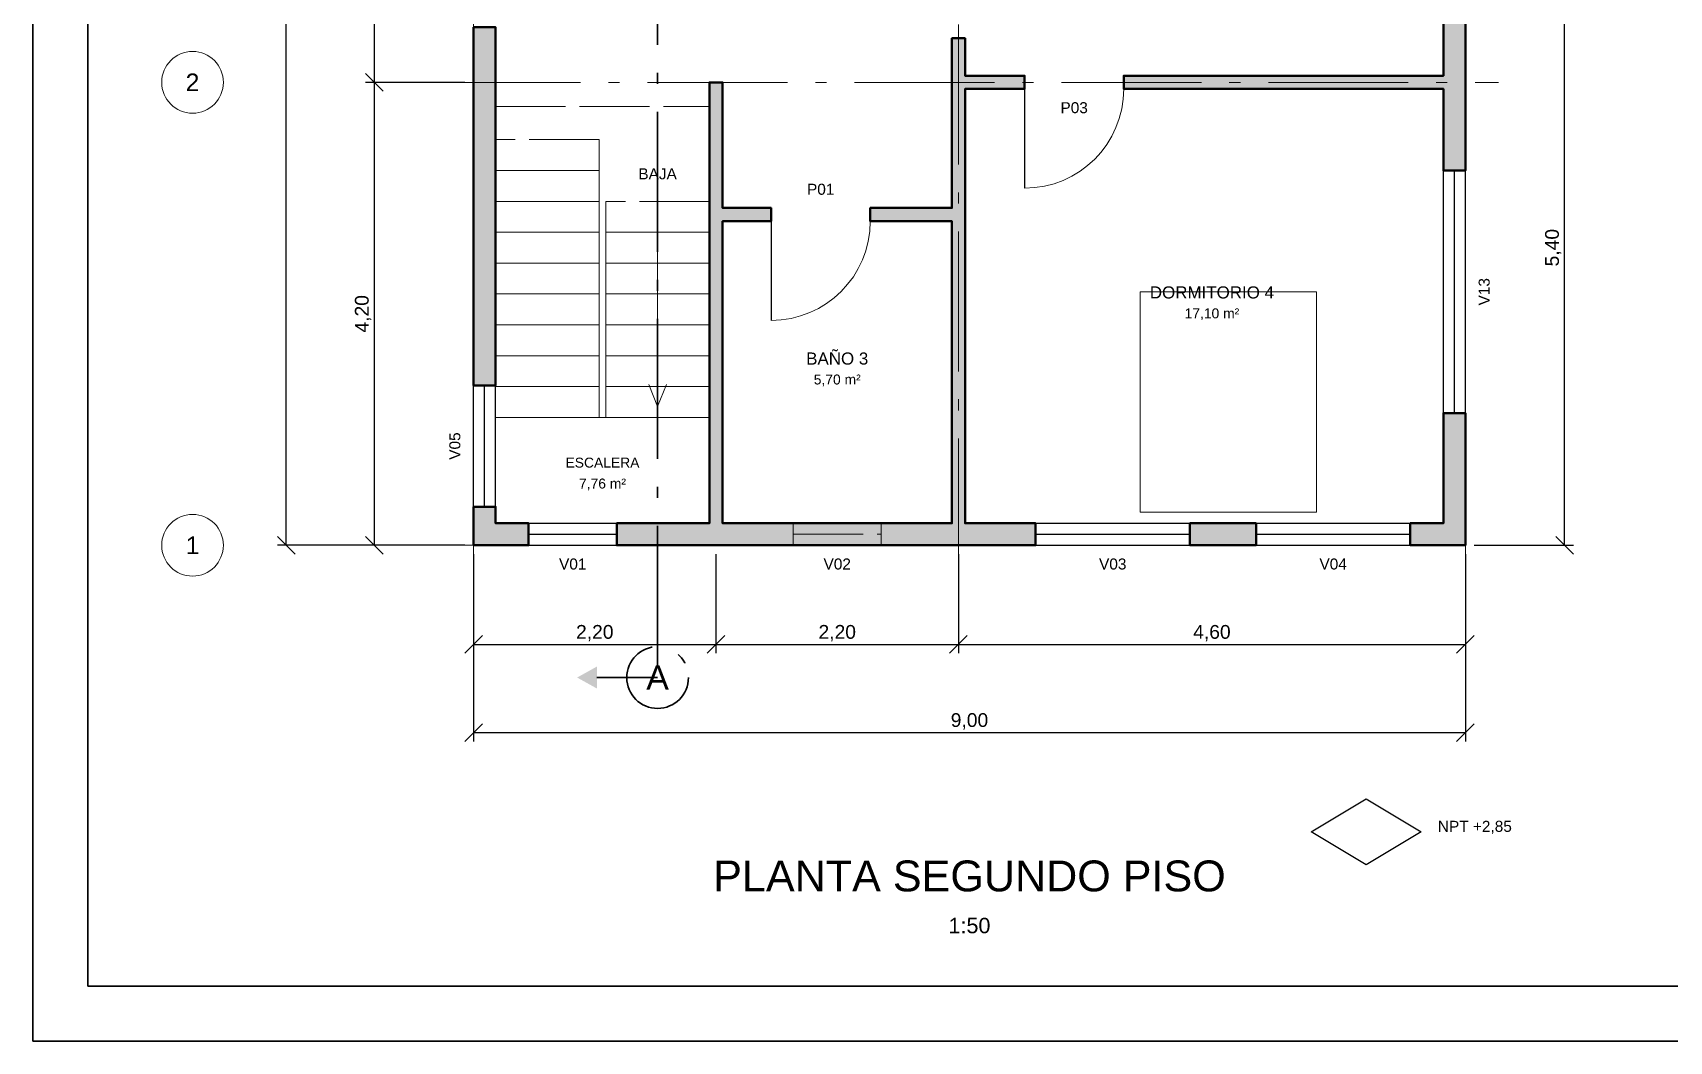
# Model space of a CAD drawing. Header units: metres. Extents: x -4 to 25.7, y -18.5 to 2.5.
# Drawn here: x -4 to 10.85, y -18.5 to -9.35 of the extents above; entities that cross this region are included whole.
import ezdxf
from ezdxf.enums import TextEntityAlignment as Align

# ---------------------------------------------------------------- set-up
doc = ezdxf.new("R2010")
doc.units = ezdxf.units.M
doc.header["$LTSCALE"] = 0.5
doc.linetypes.add('DASHDOT', pattern=[3.556, 2.54, -0.508, 0, -0.508])
doc.linetypes.add('DASHED', pattern=[1.524, 1.27, -0.254])
for name, color, linetype, lineweight in [('A-CORTE', 1, 'DASHDOT', 35), ('A-COTA', 1, 'CONTINUOUS', 18), ('A-CUAD', 7, 'CONTINUOUS', 35), ('A-EJES', 8, 'DASHDOT', 13), ('A-ESCA', 3, 'CONTINUOUS', 18), ('A-ESCA-SUP', 3, 'DASHED', 13), ('A-LOSA', 8, 'DASHED', 18), ('A-MOBI', 8, 'CONTINUOUS', 13), ('A-MURO', 7, 'CONTINUOUS', 50), ('A-RECI', 7, 'CONTINUOUS', 18), ('A-SIMB', 7, 'CONTINUOUS', 25), ('A-TEXT', 7, 'CONTINUOUS', 18), ('A-VANO', 5, 'CONTINUOUS', 25), ('A-VANO-ALTO', 5, 'DASHED', 18), ('A-VANO-ARCO', 3, 'CONTINUOUS', 9)]:
    doc.layers.add(name, color=color, linetype=linetype, lineweight=lineweight)
doc.layers.add('A-MURO-REL', color=9, linetype='CONTINUOUS')
doc.styles.add('ARQ', font='arial.ttf')
doc.dimstyles.new('ARQ', dxfattribs={"dimtxt": 0.125, "dimasz": 0.1, "dimexe": 0.08, "dimexo": 0.08, "dimgap": 0.04, "dimtad": 1, "dimzin": 0, "dimtxsty": 'ARQ', "dimblk": 'ARCHTICK', "dimtsz": 0.08, "dimcen": 2.5, "dimclrd": 1, "dimclre": 1, "dimclrt": 1, "dimazin": 3, "dimtfac": 1, "dimtmove": 0, "dimatfit": 3})

# ---------------------------------------------------------------- blocks, each defined once
blk = doc.blocks.new('_ARCHTICK')
at = {"color": 0, "linetype": 'BYBLOCK', "const_width": 0.15}
blk.add_lwpolyline([(-0.5, -0.5), (0.5, 0.5)], dxfattribs=at)

msp = doc.modelspace()

# ---------------------------------------------------------------- hatches: boundary and pattern name
at = {"layer": 'A-MURO-REL', "true_color": 0xcdcdcd}
h = msp.add_hatch(color=9, dxfattribs=at)
h.dxf.hatch_style = 1
h.paths.add_polyline_path([(5.9, -9.86), (5.9, -9.86), (5.9, -9.74), (5.9, -9.74), (5.9, -9.74), (8.8, -9.74), (8.8, -9.74), (8.8, -9.74), (8.8, -9.74), (8.8, -9.74), (8.8, -9.74), (8.8, -9.74), (8.8, -9.74), (8.8, -9.74), (8.8, -9.74), (8.8, -9.74), (8.8, -9.74), (8.8, -9.74), (8.8, -9.74), (8.8, -9.74), (8.8, -9.74), (8.8, -9.739), (8.8, -8.801), (8.8, -8.8), (8.8, -8.8), (8.8, -8.8), (8.8, -8.8), (8.8, -8.8), (8.8, -8.8), (8.8, -8.8), (8.8, -8.8), (8.8, -8.8), (8.8, -8.8), (8.8, -8.8), (8.8, -8.8), (8.8, -8.8), (8.8, -8.8), (8.8, -8.8), (8.8, -8.8), (7.6, -8.8), (7.6, -8.8), (7.6, -8.8), (7.6, -8.6), (7.6, -8.6), (7.6, -8.6), (9, -8.6), (9, -8.6), (9, -8.6), (9, -10.6), (9, -10.6), (9, -10.6), (8.8, -10.6), (8.8, -10.6), (8.8, -10.6), (8.8, -9.861), (8.8, -9.86), (8.8, -9.86), (8.8, -9.86), (8.8, -9.86), (8.8, -9.86), (8.8, -9.86), (8.8, -9.86), (8.8, -9.86), (8.8, -9.86), (8.8, -9.86), (8.8, -9.86), (8.8, -9.86), (8.8, -9.86), (8.8, -9.86), (8.8, -9.86), (8.8, -9.86), (5.9, -9.86), (5.9, -9.86)])
h = msp.add_hatch(color=9, dxfattribs=at)
h.dxf.hatch_style = 1
h.paths.add_polyline_path([(0, -12.55), (0, -12.55), (0, -9.3), (0, -9.3), (0, -9.3), (0.2, -9.3), (0.2, -9.3), (0.2, -9.3), (0.2, -12.55), (0.2, -12.55), (0.2, -12.55), (0, -12.55), (0, -12.55)])
h = msp.add_hatch(color=9, dxfattribs=at)
h.dxf.hatch_style = 1
h.paths.add_polyline_path([(1.3, -14), (1.3, -14), (1.3, -13.8), (1.3, -13.8), (1.3, -13.8), (2.139, -13.8), (2.14, -13.8), (2.14, -13.8), (2.14, -13.8), (2.14, -13.8), (2.14, -13.8), (2.14, -13.8), (2.14, -13.8), (2.14, -13.8), (2.14, -13.8), (2.14, -13.8), (2.14, -13.8), (2.14, -13.8), (2.14, -13.8), (2.14, -13.8), (2.14, -13.8), (2.14, -13.8), (2.14, -9.8), (2.14, -9.8), (2.14, -9.8), (2.26, -9.8), (2.26, -9.8), (2.26, -9.8), (2.26, -10.939), (2.26, -10.94), (2.26, -10.94), (2.26, -10.94), (2.26, -10.94), (2.26, -10.94), (2.26, -10.94), (2.26, -10.94), (2.26, -10.94), (2.26, -10.94), (2.26, -10.94), (2.26, -10.94), (2.26, -10.94), (2.26, -10.94), (2.26, -10.94), (2.26, -10.94), (2.26, -10.94), (2.7, -10.94), (2.7, -10.94), (2.7, -10.94), (2.7, -11.06), (2.7, -11.06), (2.7, -11.06), (2.26, -11.06), (2.26, -11.06), (2.26, -11.06), (2.26, -11.06), (2.26, -11.06), (2.26, -11.06), (2.26, -11.06), (2.26, -11.06), (2.26, -11.06), (2.26, -11.06), (2.26, -11.06), (2.26, -11.06), (2.26, -11.06), (2.26, -11.06), (2.26, -11.06), (2.26, -11.06), (2.26, -11.061), (2.26, -13.8), (2.26, -13.8), (2.26, -13.8), (2.26, -13.8), (2.26, -13.8), (2.26, -13.8), (2.26, -13.8), (2.26, -13.8), (2.26, -13.8), (2.26, -13.8), (2.26, -13.8), (2.26, -13.8), (2.26, -13.8), (2.26, -13.8), (2.26, -13.8), (2.26, -13.8), (2.26, -13.8), (4.34, -13.8), (4.34, -13.8), (4.34, -13.8), (4.34, -13.8), (4.34, -13.8), (4.34, -13.8), (4.34, -13.8), (4.34, -13.8), (4.34, -13.8), (4.34, -13.8), (4.34, -13.8), (4.34, -13.8), (4.34, -13.8), (4.34, -13.8), (4.34, -13.8), (4.34, -13.8), (4.34, -13.8), (4.34, -11.061), (4.34, -11.06), (4.34, -11.06), (4.34, -11.06), (4.34, -11.06), (4.34, -11.06), (4.34, -11.06), (4.34, -11.06), (4.34, -11.06), (4.34, -11.06), (4.34, -11.06), (4.34, -11.06), (4.34, -11.06), (4.34, -11.06), (4.34, -11.06), (4.34, -11.06), (4.34, -11.06), (3.6, -11.06), (3.6, -11.06), (3.6, -11.06), (3.6, -10.94), (3.6, -10.94), (3.6, -10.94), (4.34, -10.94), (4.34, -10.94), (4.34, -10.94), (4.34, -10.94), (4.34, -10.94), (4.34, -10.94), (4.34, -10.94), (4.34, -10.94), (4.34, -10.94), (4.34, -10.94), (4.34, -10.94), (4.34, -10.94), (4.34, -10.94), (4.34, -10.94), (4.34, -10.94), (4.34, -10.94), (4.34, -10.939), (4.34, -9.4), (4.34, -9.4), (4.34, -9.4), (4.46, -9.4), (4.46, -9.4), (4.46, -9.4), (4.46, -9.739), (4.46, -9.74), (4.46, -9.74), (4.46, -9.74), (4.46, -9.74), (4.46, -9.74), (4.46, -9.74), (4.46, -9.74), (4.46, -9.74), (4.46, -9.74), (4.46, -9.74), (4.46, -9.74), (4.46, -9.74), (4.46, -9.74), (4.46, -9.74), (4.46, -9.74), (4.46, -9.74), (5, -9.74), (5, -9.74), (5, -9.74), (5, -9.86), (5, -9.86), (5, -9.86), (4.46, -9.86), (4.46, -9.86), (4.46, -9.86), (4.46, -9.86), (4.46, -9.86), (4.46, -9.86), (4.46, -9.86), (4.46, -9.86), (4.46, -9.86), (4.46, -9.86), (4.46, -9.86), (4.46, -9.86), (4.46, -9.86), (4.46, -9.86), (4.46, -9.86), (4.46, -9.86), (4.46, -9.861), (4.46, -13.8), (4.46, -13.8), (4.46, -13.8), (4.46, -13.8), (4.46, -13.8), (4.46, -13.8), (4.46, -13.8), (4.46, -13.8), (4.46, -13.8), (4.46, -13.8), (4.46, -13.8), (4.46, -13.8), (4.46, -13.8), (4.46, -13.8), (4.46, -13.8), (4.46, -13.8), (4.46, -13.8), (5.1, -13.8), (5.1, -13.8), (5.1, -13.8), (5.1, -14), (5.1, -14), (5.1, -14), (1.3, -14), (1.3, -14)])
h = msp.add_hatch(color=9, dxfattribs=at)
h.dxf.hatch_style = 1
h.paths.add_polyline_path([(8.5, -14), (8.5, -14), (8.5, -13.8), (8.5, -13.8), (8.5, -13.8), (8.8, -13.8), (8.8, -13.8), (8.8, -13.8), (8.8, -13.8), (8.8, -13.8), (8.8, -13.8), (8.8, -13.8), (8.8, -13.8), (8.8, -13.8), (8.8, -13.8), (8.8, -13.8), (8.8, -13.8), (8.8, -13.8), (8.8, -13.8), (8.8, -13.8), (8.8, -13.8), (8.8, -13.8), (8.8, -12.8), (8.8, -12.8), (8.8, -12.8), (9, -12.8), (9, -12.8), (9, -12.8), (9, -14), (9, -14), (9, -14), (8.5, -14), (8.5, -14)])
h = msp.add_hatch(color=9, dxfattribs=at)
h.dxf.hatch_style = 1
h.paths.add_polyline_path([(0, -14), (0, -14), (0, -13.65), (0, -13.65), (0, -13.65), (0.2, -13.65), (0.2, -13.65), (0.2, -13.65), (0.2, -13.8), (0.2, -13.8), (0.2, -13.8), (0.2, -13.8), (0.2, -13.8), (0.2, -13.8), (0.2, -13.8), (0.2, -13.8), (0.2, -13.8), (0.2, -13.8), (0.2, -13.8), (0.2, -13.8), (0.2, -13.8), (0.2, -13.8), (0.2, -13.8), (0.2, -13.8), (0.201, -13.8), (0.5, -13.8), (0.5, -13.8), (0.5, -13.8), (0.5, -14), (0.5, -14), (0.5, -14), (0, -14), (0, -14)])
h = msp.add_hatch(color=9, dxfattribs=at)
h.dxf.hatch_style = 1
h.paths.add_polyline_path([(6.5, -14), (6.5, -14), (6.5, -13.8), (6.5, -13.8), (6.5, -13.8), (7.1, -13.8), (7.1, -13.8), (7.1, -13.8), (7.1, -14), (7.1, -14), (7.1, -14), (6.5, -14), (6.5, -14)])

# ---------------------------------------------------------------- linework, layer by layer
at = {"layer": 'A-CORTE'}
for p, q in [((1.67, 1.2), (1.67, -15.2)), ((1.67, -15.2), (1.12, -15.2))]:
    msp.add_line(p, q, dxfattribs=at)
msp.add_circle((1.67, -15.2), 0.28, dxfattribs=at)
msp.add_solid([(0.94, -15.2), (1.12, -15.3), (1.12, -15.1)], dxfattribs=at)
at = {"layer": 'A-CUAD'}
for points in [[(-4, -18.5), (25.7, -18.5), (25.7, 2.5), (-4, 2.5)], [(-3.5, -18), (25.2, -18), (25.2, 2), (-3.5, 2)]]:
    msp.add_lwpolyline(points, close=True, dxfattribs=at)
at = {"layer": 'A-EJES'}
for p, q in [((0, -14.3), (0, 0.9)), ((4.4, -14.3), (4.4, 0.9)), ((9, -14.3), (9, 0.9)), ((-0.3, -9.8), (9.3, -9.8)), ((-0.3, -14), (9.3, -14))]:
    msp.add_line(p, q, dxfattribs=at)
at = {"layer": 'A-EJES', "linetype": 'CONTINUOUS'}
for centre in [(-2.55, -9.8), (-2.55, -14)]:
    msp.add_circle(centre, 0.28, dxfattribs=at)
at = {"layer": 'A-ESCA'}
for p, q in [((1.67, -10.98), (1.67, -12.74)), ((1.67, -12.74), (1.59, -12.54)), ((1.67, -12.74), (1.75, -12.54))]:
    msp.add_line(p, q, dxfattribs=at)
at = {"layer": 'A-ESCA-SUP'}
for points in [[(0.2, -10.6), (1.14, -10.6), (1.14, -10.32), (0.2, -10.32)], [(0.2, -10.88), (1.14, -10.88), (1.14, -10.6), (0.2, -10.6)], [(0.2, -11.16), (1.14, -11.16), (1.14, -10.88), (0.2, -10.88)], [(2.14, -10.88), (1.2, -10.88), (1.2, -11.16), (2.14, -11.16)], [(0.2, -11.44), (1.14, -11.44), (1.14, -11.16), (0.2, -11.16)], [(2.14, -11.16), (1.2, -11.16), (1.2, -11.44), (2.14, -11.44)], [(0.2, -11.72), (1.14, -11.72), (1.14, -11.44), (0.2, -11.44)], [(2.14, -11.44), (1.2, -11.44), (1.2, -11.72), (2.14, -11.72)], [(0.2, -12), (1.14, -12), (1.14, -11.72), (0.2, -11.72)], [(2.14, -11.72), (1.2, -11.72), (1.2, -12), (2.14, -12)], [(0.2, -12.28), (1.14, -12.28), (1.14, -12), (0.2, -12)], [(2.14, -12), (1.2, -12), (1.2, -12.28), (2.14, -12.28)], [(0.2, -12.56), (1.14, -12.56), (1.14, -12.28), (0.2, -12.28)], [(2.14, -12.28), (1.2, -12.28), (1.2, -12.56), (2.14, -12.56)], [(0.2, -12.84), (1.14, -12.84), (1.14, -12.56), (0.2, -12.56)], [(2.14, -12.56), (1.2, -12.56), (1.2, -12.84), (2.14, -12.84)], [(0.2, -13.8), (2.14, -13.8), (2.14, -12.84), (0.2, -12.84)]]:
    msp.add_lwpolyline(points, close=True, dxfattribs=at)
at = {"layer": 'A-LOSA'}
for points in [[(0, 0), (0, -14), (9, -14), (9, -8.6), (5.4, -8.6), (5.4, -5), (7.4, -5), (7.4, -3.8), (9, -3.8), (9, 0)], [(2.14, -12.84), (0.2, -12.84), (0.2, -10.02), (2.14, -10.02)]]:
    msp.add_lwpolyline(points, close=True, dxfattribs=at)
at = {"layer": 'A-MOBI'}
msp.add_lwpolyline([(6.05, -13.7), (7.65, -13.7), (7.65, -11.7), (6.05, -11.7)], close=True, dxfattribs=at)
at = {"layer": 'A-MURO'}
msp.add_lwpolyline([(9, -8.6), (9, -10.6), (9, -10.6), (9, -10.6), (8.8, -10.6), (8.8, -10.6), (8.8, -10.6), (8.8, -9.861), (8.8, -9.86), (8.8, -9.86), (8.8, -9.86), (8.8, -9.86), (8.8, -9.86), (8.8, -9.86), (8.8, -9.86), (8.8, -9.86), (8.8, -9.86), (8.8, -9.86), (8.8, -9.86), (8.8, -9.86), (8.8, -9.86), (8.8, -9.86), (8.8, -9.86), (8.8, -9.86), (5.9, -9.86), (5.9, -9.86), (5.9, -9.86), (5.9, -9.86), (5.9, -9.74), (5.9, -9.74), (5.9, -9.74), (8.8, -9.74), (8.8, -9.74), (8.8, -9.74), (8.8, -9.74), (8.8, -9.74), (8.8, -9.74), (8.8, -9.74), (8.8, -9.74), (8.8, -9.74), (8.8, -9.74), (8.8, -9.74), (8.8, -9.74), (8.8, -9.74), (8.8, -9.74), (8.8, -9.74), (8.8, -9.74), (8.8, -9.739), (8.8, -8.801)], dxfattribs=at)
for points in [[(0, -12.55), (0, -12.55), (0, -9.3), (0, -9.3), (0, -9.3), (0.2, -9.3), (0.2, -9.3), (0.2, -9.3), (0.2, -12.55), (0.2, -12.55), (0.2, -12.55), (0, -12.55), (0, -12.55)], [(1.3, -14), (1.3, -14), (1.3, -13.8), (1.3, -13.8), (1.3, -13.8), (2.139, -13.8), (2.14, -13.8), (2.14, -13.8), (2.14, -13.8), (2.14, -13.8), (2.14, -13.8), (2.14, -13.8), (2.14, -13.8), (2.14, -13.8), (2.14, -13.8), (2.14, -13.8), (2.14, -13.8), (2.14, -13.8), (2.14, -13.8), (2.14, -13.8), (2.14, -13.8), (2.14, -13.8), (2.14, -9.8), (2.14, -9.8), (2.14, -9.8), (2.26, -9.8), (2.26, -9.8), (2.26, -9.8), (2.26, -10.939), (2.26, -10.94), (2.26, -10.94), (2.26, -10.94), (2.26, -10.94), (2.26, -10.94), (2.26, -10.94), (2.26, -10.94), (2.26, -10.94), (2.26, -10.94), (2.26, -10.94), (2.26, -10.94), (2.26, -10.94), (2.26, -10.94), (2.26, -10.94), (2.26, -10.94), (2.26, -10.94), (2.7, -10.94), (2.7, -10.94), (2.7, -10.94), (2.7, -11.06), (2.7, -11.06), (2.7, -11.06), (2.26, -11.06), (2.26, -11.06), (2.26, -11.06), (2.26, -11.06), (2.26, -11.06), (2.26, -11.06), (2.26, -11.06), (2.26, -11.06), (2.26, -11.06), (2.26, -11.06), (2.26, -11.06), (2.26, -11.06), (2.26, -11.06), (2.26, -11.06), (2.26, -11.06), (2.26, -11.06), (2.26, -11.061), (2.26, -13.8), (2.26, -13.8), (2.26, -13.8), (2.26, -13.8), (2.26, -13.8), (2.26, -13.8), (2.26, -13.8), (2.26, -13.8), (2.26, -13.8), (2.26, -13.8), (2.26, -13.8), (2.26, -13.8), (2.26, -13.8), (2.26, -13.8), (2.26, -13.8), (2.26, -13.8), (2.26, -13.8), (4.34, -13.8), (4.34, -13.8), (4.34, -13.8), (4.34, -13.8), (4.34, -13.8), (4.34, -13.8), (4.34, -13.8), (4.34, -13.8), (4.34, -13.8), (4.34, -13.8), (4.34, -13.8), (4.34, -13.8), (4.34, -13.8), (4.34, -13.8), (4.34, -13.8), (4.34, -13.8), (4.34, -13.8), (4.34, -11.061), (4.34, -11.06), (4.34, -11.06), (4.34, -11.06), (4.34, -11.06), (4.34, -11.06), (4.34, -11.06), (4.34, -11.06), (4.34, -11.06), (4.34, -11.06), (4.34, -11.06), (4.34, -11.06), (4.34, -11.06), (4.34, -11.06), (4.34, -11.06), (4.34, -11.06), (4.34, -11.06), (3.6, -11.06), (3.6, -11.06), (3.6, -11.06), (3.6, -10.94), (3.6, -10.94), (3.6, -10.94), (4.34, -10.94), (4.34, -10.94), (4.34, -10.94), (4.34, -10.94), (4.34, -10.94), (4.34, -10.94), (4.34, -10.94), (4.34, -10.94), (4.34, -10.94), (4.34, -10.94), (4.34, -10.94), (4.34, -10.94), (4.34, -10.94), (4.34, -10.94), (4.34, -10.94), (4.34, -10.94), (4.34, -10.939), (4.34, -9.4), (4.34, -9.4), (4.34, -9.4), (4.46, -9.4), (4.46, -9.4), (4.46, -9.4), (4.46, -9.739), (4.46, -9.74), (4.46, -9.74), (4.46, -9.74), (4.46, -9.74), (4.46, -9.74), (4.46, -9.74), (4.46, -9.74), (4.46, -9.74), (4.46, -9.74), (4.46, -9.74), (4.46, -9.74), (4.46, -9.74), (4.46, -9.74), (4.46, -9.74), (4.46, -9.74), (4.46, -9.74), (5, -9.74), (5, -9.74), (5, -9.74), (5, -9.86), (5, -9.86), (5, -9.86), (4.46, -9.86), (4.46, -9.86), (4.46, -9.86), (4.46, -9.86), (4.46, -9.86), (4.46, -9.86), (4.46, -9.86), (4.46, -9.86), (4.46, -9.86), (4.46, -9.86), (4.46, -9.86), (4.46, -9.86), (4.46, -9.86), (4.46, -9.86), (4.46, -9.86), (4.46, -9.86), (4.46, -9.861), (4.46, -13.8), (4.46, -13.8), (4.46, -13.8), (4.46, -13.8), (4.46, -13.8), (4.46, -13.8), (4.46, -13.8), (4.46, -13.8), (4.46, -13.8), (4.46, -13.8), (4.46, -13.8), (4.46, -13.8), (4.46, -13.8), (4.46, -13.8), (4.46, -13.8), (4.46, -13.8), (4.46, -13.8), (5.1, -13.8), (5.1, -13.8), (5.1, -13.8), (5.1, -14), (5.1, -14), (5.1, -14), (1.3, -14), (1.3, -14)], [(8.5, -14), (8.5, -14), (8.5, -13.8), (8.5, -13.8), (8.5, -13.8), (8.8, -13.8), (8.8, -13.8), (8.8, -13.8), (8.8, -13.8), (8.8, -13.8), (8.8, -13.8), (8.8, -13.8), (8.8, -13.8), (8.8, -13.8), (8.8, -13.8), (8.8, -13.8), (8.8, -13.8), (8.8, -13.8), (8.8, -13.8), (8.8, -13.8), (8.8, -13.8), (8.8, -13.8), (8.8, -12.8), (8.8, -12.8), (8.8, -12.8), (9, -12.8), (9, -12.8), (9, -12.8), (9, -14), (9, -14), (9, -14), (8.5, -14), (8.5, -14)], [(0, -14), (0, -14), (0, -13.65), (0, -13.65), (0, -13.65), (0.2, -13.65), (0.2, -13.65), (0.2, -13.65), (0.2, -13.8), (0.2, -13.8), (0.2, -13.8), (0.2, -13.8), (0.2, -13.8), (0.2, -13.8), (0.2, -13.8), (0.2, -13.8), (0.2, -13.8), (0.2, -13.8), (0.2, -13.8), (0.2, -13.8), (0.2, -13.8), (0.2, -13.8), (0.2, -13.8), (0.2, -13.8), (0.201, -13.8), (0.5, -13.8), (0.5, -13.8), (0.5, -13.8), (0.5, -14), (0.5, -14), (0.5, -14), (0, -14), (0, -14)], [(6.5, -14), (6.5, -14), (6.5, -13.8), (6.5, -13.8), (6.5, -13.8), (7.1, -13.8), (7.1, -13.8), (7.1, -13.8), (7.1, -14), (7.1, -14), (7.1, -14), (6.5, -14), (6.5, -14)]]:
    msp.add_lwpolyline(points, close=True, dxfattribs=at)
at = {"layer": 'A-SIMB'}
msp.add_lwpolyline([(7.6, -16.6), (8.1, -16.3), (8.6, -16.6), (8.1, -16.9)], close=True, dxfattribs=at)
at = {"layer": 'A-VANO'}
for p, q in [((4.34, -9.4), (4.46, -9.4)), ((5, -9.86), (5, -9.74)), ((5.9, -9.86), (5.9, -9.74)), ((5, -9.86), (5, -10.76)), ((8.8, -10.6), (9, -10.6)), ((8.8, -12.8), (8.8, -10.6)), ((8.9, -12.8), (8.9, -10.6)), ((9, -12.8), (9, -10.6)), ((2.7, -11.06), (2.7, -10.94)), ((3.6, -11.06), (3.6, -10.94)), ((2.7, -11.06), (2.7, -11.96)), ((0, -12.55), (0.2, -12.55)), ((0, -13.65), (0, -12.55)), ((0.1, -13.65), (0.1, -12.55)), ((0.2, -13.65), (0.2, -12.55)), ((8.8, -12.8), (9, -12.8)), ((0, -13.65), (0.2, -13.65)), ((0.5, -14), (0.5, -13.8)), ((0.5, -13.8), (1.3, -13.8)), ((1.3, -14), (1.3, -13.8)), ((5.1, -14), (5.1, -13.8)), ((5.1, -13.8), (6.5, -13.8)), ((6.5, -14), (6.5, -13.8)), ((7.1, -14), (7.1, -13.8)), ((7.1, -13.8), (8.5, -13.8)), ((8.5, -14), (8.5, -13.8)), ((0.5, -13.9), (1.3, -13.9)), ((5.1, -13.9), (6.5, -13.9)), ((7.1, -13.9), (8.5, -13.9)), ((0.5, -14), (1.3, -14)), ((5.1, -14), (6.5, -14)), ((7.1, -14), (8.5, -14))]:
    msp.add_line(p, q, dxfattribs=at)
at = {"layer": 'A-VANO-ALTO'}
for p, q in [((2.9, -14), (2.9, -13.8)), ((2.9, -13.8), (3.7, -13.8)), ((3.7, -14), (3.7, -13.8)), ((2.9, -13.9), (3.7, -13.9)), ((2.9, -14), (3.7, -14))]:
    msp.add_line(p, q, dxfattribs=at)
at = {"layer": 'A-VANO-ARCO'}
for centre in [(5, -9.86), (2.7, -11.06)]:
    msp.add_arc(centre, 0.9, 270, 0, dxfattribs=at)

# ---------------------------------------------------------------- texts
at = {"layer": 'A-CORTE', "style": 'ARQ'}
msp.add_text('A', height=0.22, dxfattribs=at).set_placement((1.67, -15.2), align=Align.MIDDLE_CENTER)
at = {"layer": 'A-EJES', "style": 'ARQ'}
for s, p in [('2', (-2.55, -9.8)), ('1', (-2.55, -14))]:
    msp.add_text(s, height=0.16, dxfattribs=at).set_placement(p, align=Align.MIDDLE_CENTER)
at = {"layer": 'A-ESCA', "style": 'ARQ'}
msp.add_text('BAJA', height=0.1, dxfattribs=at).set_placement((1.67, -10.63), align=Align.MIDDLE_CENTER)
at = {"layer": 'A-RECI', "color": 7, "style": 'ARQ'}
for s, height, p in [('DORMITORIO 4', 0.11, (6.7, -11.706)), ('BAÑO 3', 0.11, (3.3, -12.306)), ('ESCALERA', 0.09, (1.17, -13.25))]:
    msp.add_text(s, height=height, dxfattribs=at).set_placement(p, align=Align.MIDDLE_CENTER)
at = {"layer": 'A-RECI', "color": 8, "style": 'ARQ'}
for s, p in [('17,10 m²', (6.7, -11.896)), ('5,70 m²', (3.3, -12.496)), ('7,76 m²', (1.17, -13.44))]:
    msp.add_text(s, height=0.09, dxfattribs=at).set_placement(p, align=Align.MIDDLE_CENTER)
at = {"layer": 'A-SIMB', "style": 'ARQ'}
msp.add_text('NPT +2,85', height=0.1, dxfattribs=at).set_placement((8.75, -16.6))
at = {"layer": 'A-TEXT', "true_color": 0x007800, "style": 'ARQ'}
for s, p in [('P03', (5.45, -10.03)), ('P01', (3.15, -10.77))]:
    msp.add_text(s, height=0.1, dxfattribs=at).set_placement(p, align=Align.MIDDLE_CENTER)
at = {"layer": 'A-TEXT', "color": 5, "style": 'ARQ'}
for s, p in [('V13', (9.17, -11.7)), ('V05', (-0.17, -13.1))]:
    msp.add_text(s, height=0.1, rotation=90, dxfattribs=at).set_placement(p, align=Align.MIDDLE_CENTER)
for s, p in [('V01', (0.9, -14.17)), ('V02', (3.3, -14.17)), ('V03', (5.8, -14.17)), ('V04', (7.8, -14.17))]:
    msp.add_text(s, height=0.1, dxfattribs=at).set_placement(p, align=Align.MIDDLE_CENTER)
at = {"layer": 'A-TEXT', "style": 'ARQ'}
msp.add_text('PLANTA SEGUNDO PISO', height=0.28, dxfattribs=at).set_placement((4.5, -17), align=Align.MIDDLE_CENTER)
at = {"layer": 'A-TEXT', "color": 8, "style": 'ARQ'}
msp.add_text('1:50', height=0.14, dxfattribs=at).set_placement((4.5, -17.45), align=Align.MIDDLE_CENTER)

# ---------------------------------------------------------------- dimensions: what is measured, and where the dimension line sits
at = {"layer": 'A-COTA'}
for base, p1, p2 in [((-1.7, -14), (0, -14), (0, 0)), ((-0.9, -9.8), (0, -9.8), (0, -7.4)), ((9.9, -14), (9, -14), (9, -8.6)), ((-0.9, -14), (0, -14), (0, -9.8))]:
    msp.add_linear_dim(base=base, p1=p1, p2=p2, angle=90, dimstyle='ARQ', dxfattribs=at).render()
for base, p1, p2 in [((0, -14.9), (0, -14), (2.2, -14)), ((0, -15.7), (0, -14), (9, -14)), ((2.2, -14.9), (2.2, -14), (4.4, -14)), ((4.4, -14.9), (4.4, -14), (9, -14))]:
    msp.add_linear_dim(base=base, p1=p1, p2=p2, dimstyle='ARQ', dxfattribs=at).render()

doc.saveas('drawing.dxf')
